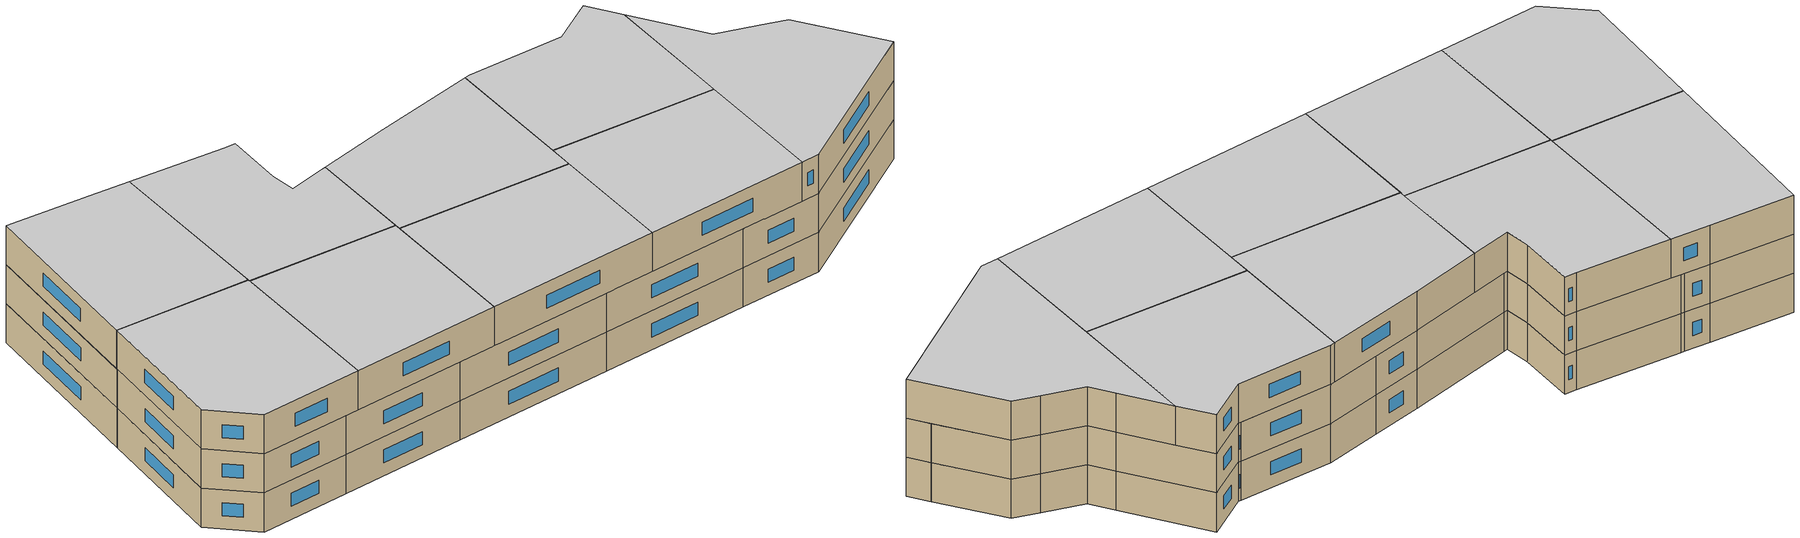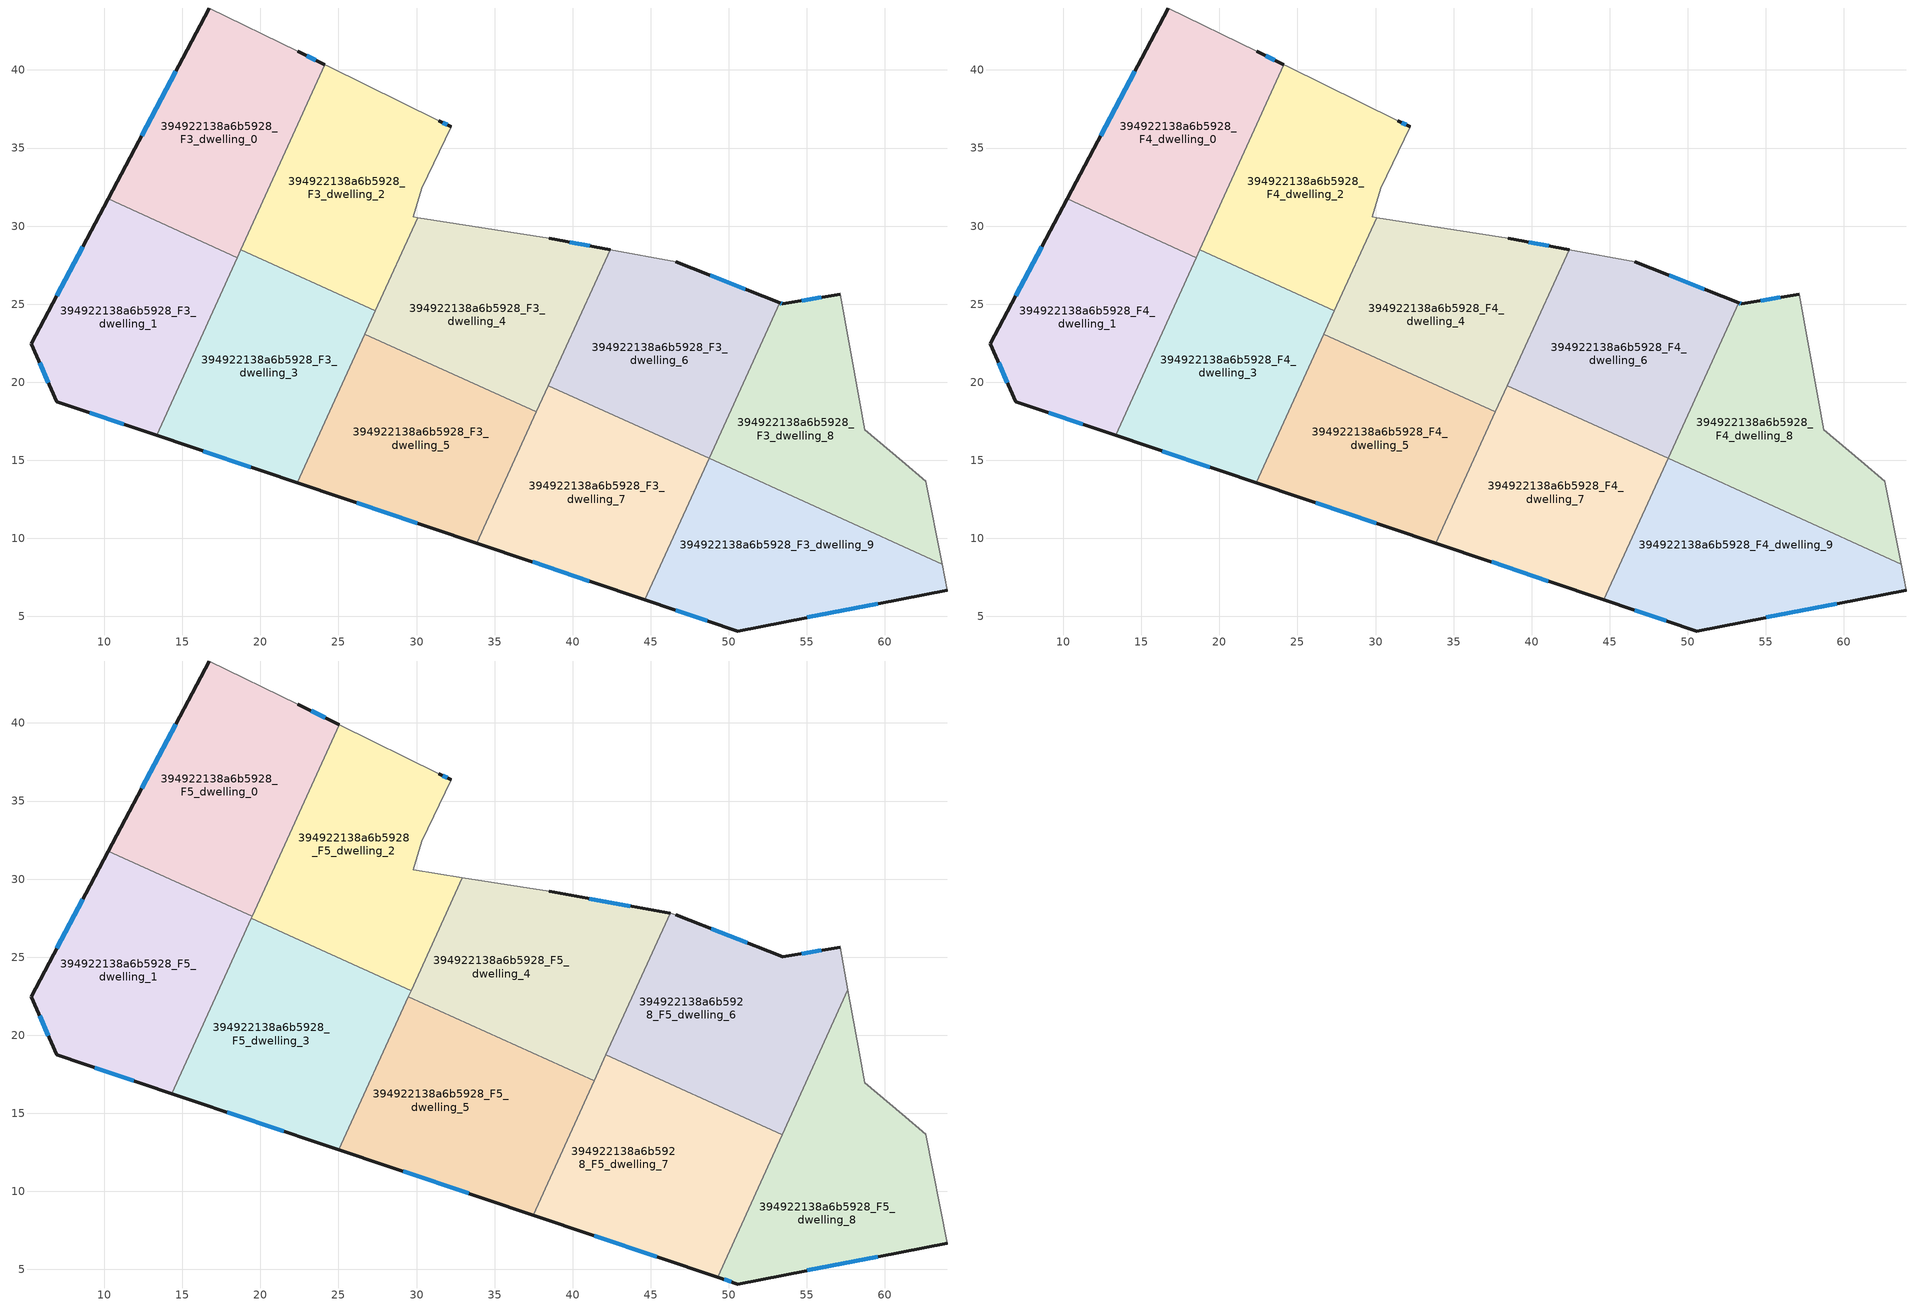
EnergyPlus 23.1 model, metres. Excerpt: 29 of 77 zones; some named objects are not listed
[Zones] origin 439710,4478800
394922138a6b5928_F3_dwelling_0
 floor to 394922138a6b5928_F2_dwelling_0 (EU_floor_Construction): 22.38,41.21 24.13,40.34 18.53,27.98 10.24,31.74 16.72,43.97 z9
 wall outside (EU_wall_Construction): 16.72,43.97 10.24,31.74 / 24.13,40.34 22.38,41.21 z9:12
 wall to 394922138a6b5928_F3_dwelling_1 (EU_wall_Construction): 10.24,31.74 18.53,27.98 z9:12
 wall adiabatic (EU_wall_Construction): 22.38,41.21 16.72,43.97 z9:12
 wall to 394922138a6b5928_F3_dwelling_2 (EU_wall_Construction): 18.75,28.48 24.13,40.34 z9:12
 wall to 394922138a6b5928_F3_dwelling_3 (EU_wall_Construction): 18.53,27.98 18.75,28.48 z9:12
 window (EU_Window_Construction): 14.57,39.92 12.39,35.8 / 23.55,40.63 22.96,40.92 z9.99:11.01
394922138a6b5928_F3_dwelling_1
 floor to 394922138a6b5928_F2_dwelling_1 (EU_floor_Construction): 18.53,27.98 13.36,16.59 6.94,18.75 5.33,22.47 10.24,31.74 z9
 wall outside (EU_wall_Construction): 10.24,31.74 5.33,22.47 6.94,18.75 13.36,16.59 z9:12
 wall to 394922138a6b5928_F3_dwelling_3 (EU_wall_Construction): 13.36,16.59 18.53,27.98 z9:12
 window (EU_Window_Construction): 5.86,21.24 6.41,19.98 / 8.61,28.67 6.96,25.54 / 9.07,18.03 11.23,17.31 z9.99:11.01
394922138a6b5928_F3_dwelling_2
 floor to 394922138a6b5928_F2_dwelling_2 (EU_floor_Construction): 31.43,36.76 32.23,36.37 30.32,32.43 29.78,30.59 30.07,30.54 27.36,24.57 18.75,28.48 24.13,40.34 24.35,40.23 z9
 wall outside (EU_wall_Construction): 32.23,36.37 31.43,36.76 z9:12
 wall adiabatic (EU_wall_Construction): 30.07,30.54 29.78,30.59 30.32,32.43 32.23,36.37 / 31.43,36.76 24.35,40.23 24.13,40.34 z9:12
 wall to 394922138a6b5928_F3_dwelling_3 (EU_wall_Construction): 18.75,28.48 27.36,24.57 z9:12
 wall to 394922138a6b5928_F3_dwelling_4 (EU_wall_Construction): 27.36,24.57 30.07,30.54 z9:12
 window (EU_Window_Construction): 31.96,36.5 31.7,36.63 z9.99:11.01
394922138a6b5928_F3_dwelling_3
 floor to 394922138a6b5928_F2_dwelling_3 (EU_floor_Construction): 27.36,24.57 22.37,13.56 13.36,16.59 18.75,28.48 z9
 wall outside (EU_wall_Construction): 13.36,16.59 22.37,13.56 z9:12
 wall to 394922138a6b5928_F3_dwelling_5 (EU_wall_Construction): 22.37,13.56 26.68,23.08 z9:12
 wall to 394922138a6b5928_F3_dwelling_4 (EU_wall_Construction): 26.68,23.08 27.36,24.57 z9:12
 window (EU_Window_Construction): 16.35,15.59 19.38,14.56 z9.99:11.01
394922138a6b5928_F3_dwelling_4
 floor to 394922138a6b5928_F2_dwelling_4 (EU_floor_Construction): 42.4,28.5 37.68,18.09 26.68,23.08 30.07,30.54 38.51,29.21 z9
 wall outside (EU_wall_Construction): 42.4,28.5 38.51,29.21 z9:12
 wall to 394922138a6b5928_F3_dwelling_5 (EU_wall_Construction): 26.68,23.08 37.68,18.09 z9:12
 wall adiabatic (EU_wall_Construction): 38.51,29.21 30.07,30.54 z9:12
 wall to 394922138a6b5928_F3_dwelling_6 (EU_wall_Construction): 38.45,19.79 42.4,28.5 z9:12
 wall to 394922138a6b5928_F3_dwelling_7 (EU_wall_Construction): 37.68,18.09 38.45,19.79 z9:12
 window (EU_Window_Construction): 41.11,28.73 39.8,28.97 z9.99:11.01
394922138a6b5928_F3_dwelling_5
 floor to 394922138a6b5928_F2_dwelling_5 (EU_floor_Construction): 37.68,18.09 33.87,9.69 22.37,13.56 26.68,23.08 z9
 wall outside (EU_wall_Construction): 22.37,13.56 33.87,9.69 z9:12
 wall to 394922138a6b5928_F3_dwelling_7 (EU_wall_Construction): 33.87,9.69 37.68,18.09 z9:12
 window (EU_Window_Construction): 26.18,12.28 30.06,10.97 z9.99:11.01
394922138a6b5928_F3_dwelling_6
 floor to 394922138a6b5928_F2_dwelling_6 (EU_floor_Construction): 53.26,25.09 48.74,15.13 38.45,19.79 42.4,28.5 46.61,27.73 z9
 wall outside (EU_wall_Construction): 53.26,25.09 46.61,27.73 z9:12
 wall to 394922138a6b5928_F3_dwelling_7 (EU_wall_Construction): 38.45,19.79 48.74,15.13 z9:12
 wall adiabatic (EU_wall_Construction): 46.61,27.73 42.4,28.5 z9:12
 wall to 394922138a6b5928_F3_dwelling_8 (EU_wall_Construction): 48.74,15.13 53.26,25.09 z9:12
 window (EU_Window_Construction): 51.05,25.97 48.82,26.86 z9.99:11.01
394922138a6b5928_F3_dwelling_7
 floor to 394922138a6b5928_F2_dwelling_7 (EU_floor_Construction): 48.74,15.13 44.63,6.07 33.87,9.69 38.45,19.79 z9
 wall outside (EU_wall_Construction): 33.87,9.69 44.63,6.07 z9:12
 wall to 394922138a6b5928_F3_dwelling_9 (EU_wall_Construction): 44.63,6.07 48.74,15.12 z9:12
 wall to 394922138a6b5928_F3_dwelling_8 (EU_wall_Construction): 48.74,15.12,12 48.74,15.12,10.5 48.74,15.13,12
 window (EU_Window_Construction): 37.44,8.49 41.07,7.27 z9.99:11.01
394922138a6b5928_F3_dwelling_8
 floor to 394922138a6b5928_F2_dwelling_8 (EU_floor_Construction): 57.13,25.65 58.36,18.9 58.7,16.96 61.12,14.95 62.62,13.66 63.66,8.35 48.74,15.12 53.26,25.09 53.44,25.01 z9
 wall outside (EU_wall_Construction): 57.13,25.65 53.44,25.01 53.26,25.09 z9:12
 wall adiabatic (EU_wall_Construction): 63.66,8.35 62.62,13.66 61.12,14.95 58.7,16.96 58.36,18.9 57.13,25.65 z9:12
 wall to 394922138a6b5928_F3_dwelling_9 (EU_wall_Construction): 48.74,15.12 63.66,8.35 z9:12
 window (EU_Window_Construction): 53.38,25.04 53.32,25.06 / 55.91,25.44 54.66,25.22 z9.99:11.01
394922138a6b5928_F3_dwelling_9
 floor to 394922138a6b5928_F2_dwelling_9 (EU_floor_Construction): 63.66,8.35 63.99,6.69 50.58,4.07 44.63,6.07 48.74,15.12 z9
 wall outside (EU_wall_Construction): 44.63,6.07 50.58,4.07 63.99,6.69 z9:12
 wall adiabatic (EU_wall_Construction): 63.99,6.69 63.66,8.35 z9:12
 window (EU_Window_Construction): 46.6,5.41 48.61,4.73 / 55.02,4.94 59.54,5.82 z9.99:11.01
394922138a6b5928_F4_dwelling_0
 floor to 394922138a6b5928_F3_dwelling_0 (EU_floor_Construction): 22.38,41.21 24.13,40.34 18.53,27.98 10.24,31.74 16.72,43.97 z12
 wall outside (EU_wall_Construction): 16.72,43.97 10.24,31.74 / 24.13,40.34 22.38,41.21 z12:15
 wall to 394922138a6b5928_F4_dwelling_1 (EU_wall_Construction): 10.24,31.74 18.53,27.98 z12:15
 wall adiabatic (EU_wall_Construction): 22.38,41.21 16.72,43.97 z12:15
 wall to 394922138a6b5928_F4_dwelling_2 (EU_wall_Construction): 18.75,28.48 24.13,40.34 z12:15
 wall to 394922138a6b5928_F4_dwelling_3 (EU_wall_Construction): 18.53,27.98 18.75,28.48 z12:15
 window (EU_Window_Construction): 14.57,39.92 12.39,35.8 / 23.55,40.63 22.96,40.92 z12.99:14.01
394922138a6b5928_F4_dwelling_1
 floor to 394922138a6b5928_F3_dwelling_1 (EU_floor_Construction): 18.53,27.98 13.36,16.59 6.94,18.75 5.33,22.47 10.24,31.74 z12
 wall outside (EU_wall_Construction): 10.24,31.74 5.33,22.47 6.94,18.75 13.36,16.59 z12:15
 wall to 394922138a6b5928_F4_dwelling_3 (EU_wall_Construction): 13.36,16.59 18.53,27.98 z12:15
 window (EU_Window_Construction): 5.86,21.24 6.41,19.98 / 8.61,28.67 6.96,25.54 / 9.07,18.03 11.23,17.31 z12.99:14.01
394922138a6b5928_F4_dwelling_2
 floor to 394922138a6b5928_F3_dwelling_2 (EU_floor_Construction): 31.43,36.76 32.23,36.37 30.32,32.43 29.78,30.59 30.07,30.54 27.36,24.57 18.75,28.48 24.13,40.34 24.35,40.23 z12
 wall outside (EU_wall_Construction): 32.23,36.37 31.43,36.76 z12:15
 wall adiabatic (EU_wall_Construction): 30.07,30.54 29.78,30.59 30.32,32.43 32.23,36.37 / 31.43,36.76 24.35,40.23 24.13,40.34 z12:15
 wall to 394922138a6b5928_F4_dwelling_3 (EU_wall_Construction): 18.75,28.48 27.36,24.57 z12:15
 wall to 394922138a6b5928_F4_dwelling_4 (EU_wall_Construction): 27.36,24.57 30.07,30.54 z12:15
 window (EU_Window_Construction): 31.96,36.5 31.7,36.63 z12.99:14.01
394922138a6b5928_F4_dwelling_3
 floor to 394922138a6b5928_F3_dwelling_3 (EU_floor_Construction): 27.36,24.57 22.37,13.56 13.36,16.59 18.75,28.48 z12
 wall outside (EU_wall_Construction): 13.36,16.59 22.37,13.56 z12:15
 wall to 394922138a6b5928_F4_dwelling_5 (EU_wall_Construction): 22.37,13.56 26.68,23.08 z12:15
 wall to 394922138a6b5928_F4_dwelling_4 (EU_wall_Construction): 26.68,23.08 27.36,24.57 z12:15
 window (EU_Window_Construction): 16.35,15.59 19.38,14.56 z12.99:14.01
 ceiling adiabatic (EU_roof_Construction): 22.37,13.56 27.1,24.01 19.42,27.49 14.33,16.26 z15
394922138a6b5928_F4_dwelling_4
 floor to 394922138a6b5928_F3_dwelling_4 (EU_floor_Construction): 42.4,28.5 37.68,18.09 26.68,23.08 30.07,30.54 38.51,29.21 z12
 wall outside (EU_wall_Construction): 42.4,28.5 38.51,29.21 z12:15
 wall to 394922138a6b5928_F4_dwelling_5 (EU_wall_Construction): 26.68,23.08 37.68,18.09 z12:15
 wall adiabatic (EU_wall_Construction): 38.51,29.21 30.07,30.54 z12:15
 wall to 394922138a6b5928_F4_dwelling_6 (EU_wall_Construction): 38.45,19.79 42.4,28.5 z12:15
 wall to 394922138a6b5928_F4_dwelling_7 (EU_wall_Construction): 37.68,18.09 38.45,19.79 z12:15
 window (EU_Window_Construction): 41.11,28.73 39.8,28.97 z12.99:14.01
394922138a6b5928_F4_dwelling_5
 floor to 394922138a6b5928_F3_dwelling_5 (EU_floor_Construction): 37.68,18.09 33.87,9.69 22.37,13.56 26.68,23.08 z12
 wall outside (EU_wall_Construction): 22.37,13.56 33.87,9.69 z12:15
 wall to 394922138a6b5928_F4_dwelling_7 (EU_wall_Construction): 33.87,9.69 37.68,18.09 z12:15
 window (EU_Window_Construction): 26.18,12.28 30.06,10.97 z12.99:14.01
394922138a6b5928_F4_dwelling_6
 floor to 394922138a6b5928_F3_dwelling_6 (EU_floor_Construction): 53.26,25.09 48.74,15.13 38.45,19.79 42.4,28.5 46.61,27.73 z12
 wall outside (EU_wall_Construction): 53.26,25.09 46.61,27.73 z12:15
 wall to 394922138a6b5928_F4_dwelling_7 (EU_wall_Construction): 38.45,19.79 48.74,15.13 z12:15
 wall adiabatic (EU_wall_Construction): 46.61,27.73 42.4,28.5 z12:15
 wall to 394922138a6b5928_F4_dwelling_8 (EU_wall_Construction): 48.74,15.13 53.26,25.09 z12:15
 window (EU_Window_Construction): 51.05,25.97 48.82,26.86 z12.99:14.01
 ceiling adiabatic (EU_roof_Construction): 41.9,18.23 46.24,27.8 42.4,28.5 38.45,19.79 z15; 48.74,15.13 48.97,15.65 42.13,18.75 41.9,18.23 z15
394922138a6b5928_F4_dwelling_7
 floor to 394922138a6b5928_F3_dwelling_7 (EU_floor_Construction): 48.74,15.13 44.63,6.07 33.87,9.69 38.45,19.79 z12
 wall outside (EU_wall_Construction): 33.87,9.69 44.63,6.07 z12:15
 wall to 394922138a6b5928_F4_dwelling_9 (EU_wall_Construction): 44.63,6.07 48.74,15.12 z12:15
 wall to 394922138a6b5928_F4_dwelling_8 (EU_wall_Construction): 48.74,15.12,15 48.74,15.12,13.5 48.74,15.13,15
 window (EU_Window_Construction): 37.44,8.49 41.07,7.27 z12.99:14.01
394922138a6b5928_F4_dwelling_8
 floor to 394922138a6b5928_F3_dwelling_8 (EU_floor_Construction): 57.13,25.65 58.36,18.9 58.7,16.96 61.12,14.95 62.62,13.66 63.66,8.35 48.74,15.12 53.26,25.09 53.44,25.01 z12
 wall outside (EU_wall_Construction): 57.13,25.65 53.44,25.01 53.26,25.09 z12:15
 wall adiabatic (EU_wall_Construction): 63.66,8.35 62.62,13.66 61.12,14.95 58.7,16.96 58.36,18.9 57.13,25.65 z12:15
 wall to 394922138a6b5928_F4_dwelling_9 (EU_wall_Construction): 48.74,15.12 63.66,8.35 z12:15
 window (EU_Window_Construction): 53.38,25.04 53.32,25.06 / 55.91,25.44 54.66,25.22 z12.99:14.01
394922138a6b5928_F4_dwelling_9
 floor to 394922138a6b5928_F3_dwelling_9 (EU_floor_Construction): 63.66,8.35 63.99,6.69 50.58,4.07 44.63,6.07 48.74,15.12 z12
 wall outside (EU_wall_Construction): 44.63,6.07 50.58,4.07 63.99,6.69 z12:15
 wall adiabatic (EU_wall_Construction): 63.99,6.69 63.66,8.35 z12:15
 window (EU_Window_Construction): 46.6,5.41 48.61,4.73 / 55.02,4.94 59.54,5.82 z12.99:14.01
394922138a6b5928_F5_dwelling_0
 floor to 394922138a6b5928_F4_dwelling_0 (EU_floor_Construction): 22.38,41.21 24.13,40.34 18.55,28.04 10.27,31.79 16.72,43.97 z15
 floor to 394922138a6b5928_F4_dwelling_2 (EU_floor_Construction): 24.79,40.02 25.04,39.89 19.68,28.06 18.75,28.48 24.13,40.34 24.35,40.23 z15
 floor to 394922138a6b5928_F4_dwelling_3 (EU_floor_Construction): 19.68,28.06 19.48,27.62 18.55,28.04 18.75,28.48 z15
 wall outside (EU_wall_Construction): 16.72,43.97 10.27,31.79 / 25.04,39.89 22.38,41.21 z15:18
 wall to 394922138a6b5928_F5_dwelling_1 (EU_wall_Construction): 10.27,31.79 19.48,27.62 z15:18
 wall adiabatic (EU_wall_Construction): 22.38,41.21 16.72,43.97 z15:18
 wall to 394922138a6b5928_F5_dwelling_2 (EU_wall_Construction): 19.48,27.62 25.04,39.89 z15:18
 window (EU_Window_Construction): 14.58,39.93 12.4,35.83 / 24.16,40.33 23.26,40.77 z15.99:17.01
 ceiling to 394922138a6b5928_F6_dwelling_0 (EU_floor_Construction): 19.48,27.62 25.04,39.89 22.38,41.21 16.72,43.97 10.27,31.79 z18
394922138a6b5928_F5_dwelling_1
 floor to 394922138a6b5928_F4_dwelling_1 (EU_floor_Construction): 18.53,27.98 13.36,16.59 6.94,18.75 5.33,22.47 10.24,31.74 z15
 floor to 394922138a6b5928_F4_dwelling_0 (EU_floor_Construction): 18.55,28.04 18.53,27.98 10.24,31.74 10.27,31.79 z15
 floor to 394922138a6b5928_F4_dwelling_3 (EU_floor_Construction): 19.48,27.62 19.42,27.49 14.33,16.26 13.36,16.59 18.55,28.04 z15
 wall outside (EU_wall_Construction): 10.27,31.79 5.33,22.47 6.94,18.75 14.33,16.26 z15:18
 wall to 394922138a6b5928_F5_dwelling_3 (EU_wall_Construction): 14.33,16.26 19.42,27.49 z15:18
 wall to 394922138a6b5928_F5_dwelling_2 (EU_wall_Construction): 19.42,27.49 19.48,27.62 z15:18
 window (EU_Window_Construction): 5.86,21.24 6.41,19.98 / 8.63,28.7 6.96,25.56 / 9.39,17.93 11.88,17.09 z15.99:17.01
 ceiling to 394922138a6b5928_F6_dwelling_1 (EU_floor_Construction): 14.33,16.26 19.48,27.62 10.27,31.79 5.33,22.47 6.94,18.75 z18
394922138a6b5928_F5_dwelling_2
 floor to 394922138a6b5928_F4_dwelling_2 (EU_floor_Construction): 31.43,36.76 32.23,36.37 30.32,32.43 29.78,30.59 30.07,30.54 27.36,24.57 19.68,28.06 25.04,39.89 z15
 floor to 394922138a6b5928_F4_dwelling_4 (EU_floor_Construction): 32.93,30.09 29.65,22.85 27.1,24.01 30.07,30.54 z15
 floor to 394922138a6b5928_F4_dwelling_3 (EU_floor_Construction): 27.36,24.57 27.1,24.01 19.42,27.49 19.68,28.06 z15
 wall outside (EU_wall_Construction): 32.23,36.37 31.43,36.76 z15:18
 wall adiabatic (EU_wall_Construction): 32.93,30.09 29.78,30.59 30.32,32.43 32.23,36.37 / 31.43,36.76 25.04,39.89 z15:18
 wall to 394922138a6b5928_F5_dwelling_3 (EU_wall_Construction): 19.42,27.49 29.65,22.85 z15:18
 wall to 394922138a6b5928_F5_dwelling_4 (EU_wall_Construction): 29.65,22.85 32.93,30.09 z15:18
 window (EU_Window_Construction): 31.96,36.5 31.7,36.63 z15.99:17.01
 ceiling to 394922138a6b5928_F6_dwelling_2 (EU_floor_Construction): 29.65,22.85 32.93,30.09 29.78,30.59 30.32,32.43 32.23,36.37 31.43,36.76 25.04,39.89 19.42,27.49 z18
394922138a6b5928_F5_dwelling_3
 floor to 394922138a6b5928_F4_dwelling_5 (EU_floor_Construction): 29.23,21.93 25.03,12.66 22.37,13.56 26.68,23.08 z15
 floor to 394922138a6b5928_F4_dwelling_4 (EU_floor_Construction): 29.65,22.85 29.23,21.93 26.68,23.08 27.1,24.01 z15
 floor adiabatic (EU_floor_Construction): 27.1,24.01 22.37,13.56 25.03,12.66 14.33,16.26 19.42,27.49 z15
 wall outside (EU_wall_Construction): 14.33,16.26 25.03,12.66 z15:18
 wall to 394922138a6b5928_F5_dwelling_5 (EU_wall_Construction): 25.03,12.66 29.48,22.47 z15:18
 wall to 394922138a6b5928_F5_dwelling_4 (EU_wall_Construction): 29.48,22.47 29.65,22.85 z15:18
 window (EU_Window_Construction): 17.88,15.07 21.48,13.86 z15.99:17.01
 ceiling to 394922138a6b5928_F6_dwelling_3 (EU_floor_Construction): 25.03,12.66 29.65,22.85 19.42,27.49 14.33,16.26 z18
394922138a6b5928_F5_dwelling_4
 floor to 394922138a6b5928_F4_dwelling_4 (EU_floor_Construction): 42.4,28.5 37.93,18.64 29.48,22.47 32.93,30.09 38.51,29.21 z15
 floor to 394922138a6b5928_F4_dwelling_7 (EU_floor_Construction): 41.9,18.23 41.37,17.08 37.93,18.64 38.45,19.79 z15
 floor adiabatic (EU_floor_Construction): 46.24,27.8 41.38,17.08 41.9,18.23 38.45,19.79 37.93,18.64 42.4,28.5 38.51,29.21 z15
 wall outside (EU_wall_Construction): 46.24,27.8 38.51,29.21 z15:18
 wall to 394922138a6b5928_F5_dwelling_5 (EU_wall_Construction): 29.48,22.47 41.38,17.08 z15:18
 wall adiabatic (EU_wall_Construction): 38.51,29.21 32.93,30.09 z15:18
 wall to 394922138a6b5928_F5_dwelling_6 (EU_wall_Construction): 42.13,18.75 46.24,27.8 z15:18
 wall to 394922138a6b5928_F5_dwelling_7 (EU_wall_Construction): 41.38,17.08 42.13,18.75 z15:18
 window (EU_Window_Construction): 43.68,28.27 41.07,28.74 z15.99:17.01
 ceiling to 394922138a6b5928_F6_dwelling_4 (EU_floor_Construction): 41.38,17.08 46.24,27.8 38.51,29.21 32.93,30.09 29.48,22.47 z18
394922138a6b5928_F5_dwelling_5
 floor to 394922138a6b5928_F4_dwelling_5 (EU_floor_Construction): 37.68,18.09 33.87,9.69 25.03,12.66 29.23,21.93 z15
 floor to 394922138a6b5928_F4_dwelling_7 (EU_floor_Construction): 41.37,17.08 37.47,8.48 33.87,9.69 37.93,18.64 z15
 floor to 394922138a6b5928_F4_dwelling_4 (EU_floor_Construction): 37.93,18.64 37.68,18.1 29.23,21.93 29.48,22.47 z15
 wall outside (EU_wall_Construction): 25.03,12.66 37.47,8.48 z15:18
 wall to 394922138a6b5928_F5_dwelling_7 (EU_wall_Construction): 37.47,8.48 41.38,17.08 z15:18
 window (EU_Window_Construction): 29.16,11.28 33.35,9.86 z15.99:17.01
 ceiling to 394922138a6b5928_F6_dwelling_5 (EU_floor_Construction): 37.47,8.48 41.38,17.08 29.48,22.47 25.03,12.66 z18
394922138a6b5928_F5_dwelling_6
 floor to 394922138a6b5928_F4_dwelling_6 (EU_floor_Construction): 53.26,25.09 48.97,15.65 42.13,18.75 46.24,27.8 46.61,27.73 z15
 floor to 394922138a6b5928_F4_dwelling_8 (EU_floor_Construction): 57.13,25.65 57.63,22.91 53.42,13.63 48.97,15.65 53.26,25.09 53.44,25.01 z15
 wall outside (EU_wall_Construction): 57.13,25.65 53.44,25.01 46.61,27.73 z15:18
 wall adiabatic (EU_wall_Construction): 57.63,22.91 57.13,25.65 / 46.61,27.73 46.24,27.8 z15:18
 wall to 394922138a6b5928_F5_dwelling_7 (EU_wall_Construction): 42.13,18.75 53.42,13.63 z15:18
 wall to 394922138a6b5928_F5_dwelling_8 (EU_wall_Construction): 53.42,13.63 57.63,22.91 z15:18
 window (EU_Window_Construction): 51.18,25.92 48.88,26.83 / 55.91,25.44 54.66,25.22 z15.99:17.01
 ceiling to 394922138a6b5928_F6_dwelling_6 (EU_floor_Construction): 53.42,13.63 57.63,22.91 57.13,25.65 53.44,25.01 46.61,27.73 46.24,27.8 42.13,18.75 z18
394922138a6b5928_F5_dwelling_7
 floor to 394922138a6b5928_F4_dwelling_7 (EU_floor_Construction): 48.74,15.13 44.63,6.07 37.47,8.48 41.9,18.23 z15
 floor to 394922138a6b5928_F4_dwelling_9 (EU_floor_Construction): 53.19,13.1 49.29,4.5 44.63,6.07 48.74,15.12 z15
 floor to 394922138a6b5928_F4_dwelling_8 (EU_floor_Construction): 53.42,13.63 53.19,13.1 48.74,15.12 48.97,15.65 z15
 floor adiabatic (EU_floor_Construction): 53.42,13.63 48.97,15.65 48.74,15.12 41.9,18.23 37.47,8.48 42.13,18.75 z15
 wall outside (EU_wall_Construction): 37.47,8.48 49.29,4.5 z15:18
 wall to 394922138a6b5928_F5_dwelling_8 (EU_wall_Construction): 49.29,4.5 53.42,13.63 z15:18
 window (EU_Window_Construction): 41.39,7.16 45.37,5.82 z15.99:17.01
 ceiling to 394922138a6b5928_F6_dwelling_7 (EU_floor_Construction): 49.29,4.5 53.42,13.63 42.13,18.75 37.47,8.48 z18
394922138a6b5928_F5_dwelling_8
 floor to 394922138a6b5928_F4_dwelling_8 (EU_floor_Construction): 57.63,22.91 58.36,18.9 58.7,16.96 61.12,14.95 62.62,13.66 63.66,8.35 53.19,13.1 z15
 floor to 394922138a6b5928_F4_dwelling_9 (EU_floor_Construction): 63.66,8.35 63.99,6.69 50.58,4.07 49.29,4.5 53.19,13.1 z15
 wall outside (EU_wall_Construction): 49.29,4.5 50.58,4.07 63.99,6.69 z15:18
 wall adiabatic (EU_wall_Construction): 63.99,6.69 62.62,13.66 61.12,14.95 58.7,16.96 58.36,18.9 57.63,22.91 z15:18
 window (EU_Window_Construction): 55.02,4.94 59.54,5.82 / 49.71,4.36 50.15,4.21 z15.99:17.01
 ceiling to 394922138a6b5928_F6_dwelling_8 (EU_floor_Construction): 63.99,6.69 62.62,13.66 61.12,14.95 58.7,16.96 58.36,18.9 57.63,22.91 49.29,4.5 50.58,4.07 z18
[Building]
EU S2 Campaign: North Axis=0; Terrain=City; Solar Distribution=FullExterior
[Site:Location]
Madrid: Latitude=40.5; Longitude=-3.5; Time Zone=1; Elevation=609
[SizingPeriod:WeatherFileDays]
AnnualSizingPeriod: Begin Month=1; Begin Day of Month=1; End Month=12; End Day of Month=31; Day of Week for Start Day=Monday; Use Weather File Daylight Saving Period=No; Use Weather File Rain and Snow Indicators=No
[MATERIAL]
EU_InternalMass_Material: Roughness=MediumRough; Thickness=0.1; Conductivity=1; Density=1800; Specific Heat=900; Thermal Absorptance=0.9; Solar Absorptance=0.7; Visible Absorptance=0.7
[MATERIAL:NOMASS] Roughness=MediumRough; Thermal Absorptance=0.9; Solar Absorptance=0.7; Visible Absorptance=0.7
Name | Thermal Resistance
EU_wall_NoMass | 0.609216
EU_roof_NoMass | 0.513268
EU_floor_NoMass | 0.568163
[WINDOWMATERIAL:SIMPLEGLAZINGSYSTEM]
EU_Window_SimpleGlazing: UFactor=5.50606; Solar Heat Gain Coefficient=0.85; Visible Transmittance=0.85
[CONSTRUCTION]
EU_wall_Construction: EU_wall_NoMass
EU_roof_Construction: EU_roof_NoMass
EU_floor_Construction: EU_floor_NoMass
EU_InternalMass_Construction: EU_InternalMass_Material
EU_Window_Construction: EU_Window_SimpleGlazing
[ZONE] Type=1; Multiplier=1; Ceiling Height=autocalculate; Floor Area=autocalculate; Part of Total Floor Area=Yes
Name | Volume
394922138a6b5928_F3_dwelling_0; 394922138a6b5928_F4_dwelling_0 | 356.509
394922138a6b5928_F5_dwelling_0 | 396.08
394922138a6b5928_F3_dwelling_1; 394922138a6b5928_F4_dwelling_1 | 356.458
394922138a6b5928_F5_dwelling_1 | 396.123
394922138a6b5928_F3_dwelling_2; 394922138a6b5928_F4_dwelling_2 | 356.492
394922138a6b5928_F5_dwelling_2 | 396.095
394922138a6b5928_F3_dwelling_3; 394922138a6b5928_F4_dwelling_3 | 356.491
394922138a6b5928_F5_dwelling_3; 394922138a6b5928_F5_dwelling_7 | 396.105
394922138a6b5928_F3_dwelling_4; 394922138a6b5928_F4_dwelling_4 | 356.486
394922138a6b5928_F5_dwelling_4 | 396.048
394922138a6b5928_F3_dwelling_5; 394922138a6b5928_F4_dwelling_5 | 356.467
394922138a6b5928_F5_dwelling_5 | 396.092
394922138a6b5928_F3_dwelling_6; 394922138a6b5928_F4_dwelling_6 | 356.495
394922138a6b5928_F5_dwelling_6 | 396.131
394922138a6b5928_F3_dwelling_7; 394922138a6b5928_F4_dwelling_7 | 356.487
394922138a6b5928_F3_dwelling_8; 394922138a6b5928_F4_dwelling_8 | 356.501
394922138a6b5928_F5_dwelling_8 | 396.082
394922138a6b5928_F3_dwelling_9; 394922138a6b5928_F4_dwelling_9 | 356.481
[INTERNALMASS] Construction=EU_InternalMass_Construction
Name | Zone or ZoneList | Surface Area
394922138a6b5928_F3_dwelling_0_EU_InternalMass | 394922138a6b5928_F3_dwelling_0 | 118.836
394922138a6b5928_F3_dwelling_1_EU_InternalMass | 394922138a6b5928_F3_dwelling_1 | 118.82
394922138a6b5928_F3_dwelling_2_EU_InternalMass | 394922138a6b5928_F3_dwelling_2 | 118.83
394922138a6b5928_F3_dwelling_3_EU_InternalMass | 394922138a6b5928_F3_dwelling_3 | 118.83
394922138a6b5928_F3_dwelling_4_EU_InternalMass | 394922138a6b5928_F3_dwelling_4 | 118.83
394922138a6b5928_F3_dwelling_5_EU_InternalMass | 394922138a6b5928_F3_dwelling_5 | 118.822
394922138a6b5928_F3_dwelling_6_EU_InternalMass | 394922138a6b5928_F3_dwelling_6 | 118.831
394922138a6b5928_F3_dwelling_7_EU_InternalMass | 394922138a6b5928_F3_dwelling_7 | 118.826
394922138a6b5928_F3_dwelling_8_EU_InternalMass | 394922138a6b5928_F3_dwelling_8 | 118.833
394922138a6b5928_F3_dwelling_9_EU_InternalMass | 394922138a6b5928_F3_dwelling_9 | 118.826
394922138a6b5928_F4_dwelling_0_EU_InternalMass | 394922138a6b5928_F4_dwelling_0 | 118.836
394922138a6b5928_F4_dwelling_1_EU_InternalMass | 394922138a6b5928_F4_dwelling_1 | 118.82
394922138a6b5928_F4_dwelling_2_EU_InternalMass | 394922138a6b5928_F4_dwelling_2 | 118.83
394922138a6b5928_F4_dwelling_3_EU_InternalMass | 394922138a6b5928_F4_dwelling_3 | 118.83
394922138a6b5928_F4_dwelling_4_EU_InternalMass | 394922138a6b5928_F4_dwelling_4 | 118.83
394922138a6b5928_F4_dwelling_5_EU_InternalMass | 394922138a6b5928_F4_dwelling_5 | 118.822
394922138a6b5928_F4_dwelling_6_EU_InternalMass | 394922138a6b5928_F4_dwelling_6 | 118.831
394922138a6b5928_F4_dwelling_7_EU_InternalMass | 394922138a6b5928_F4_dwelling_7 | 118.826
394922138a6b5928_F4_dwelling_8_EU_InternalMass | 394922138a6b5928_F4_dwelling_8 | 118.833
394922138a6b5928_F4_dwelling_9_EU_InternalMass | 394922138a6b5928_F4_dwelling_9 | 118.826
394922138a6b5928_F5_dwelling_0_EU_InternalMass | 394922138a6b5928_F5_dwelling_0 | 132.026
394922138a6b5928_F5_dwelling_1_EU_InternalMass | 394922138a6b5928_F5_dwelling_1 | 132.04
394922138a6b5928_F5_dwelling_2_EU_InternalMass | 394922138a6b5928_F5_dwelling_2 | 132.031
394922138a6b5928_F5_dwelling_3_EU_InternalMass | 394922138a6b5928_F5_dwelling_3 | 132.037
394922138a6b5928_F5_dwelling_4_EU_InternalMass | 394922138a6b5928_F5_dwelling_4 | 132.016
394922138a6b5928_F5_dwelling_5_EU_InternalMass | 394922138a6b5928_F5_dwelling_5 | 132.033
394922138a6b5928_F5_dwelling_6_EU_InternalMass | 394922138a6b5928_F5_dwelling_6 | 132.044
394922138a6b5928_F5_dwelling_7_EU_InternalMass | 394922138a6b5928_F5_dwelling_7 | 132.033
394922138a6b5928_F5_dwelling_8_EU_InternalMass | 394922138a6b5928_F5_dwelling_8 | 132.027
[OTHEREQUIPMENT] Fuel Type=Electricity; Design Level Calculation Method=Watts/Area; Power per Zone Floor Area=1; Fraction Latent=0; Fraction Radiant=0; Fraction Lost=0; Carbon Dioxide Generation Rate=0; EndUse Subcategory=EU_Step8_InternalGains
Name | Zone or ZoneList or Space or SpaceList | Schedule
EU_Step8_InternalGain_394922138a6b5928_F3_dwelling_0_f000 | 394922138a6b5928_F3_dwelling_0 | EU_Step8_GainSchedule_394922138a6b5928_F3_dwelling_0_f000
EU_Step8_InternalGain_394922138a6b5928_F3_dwelling_1_f000 | 394922138a6b5928_F3_dwelling_1 | EU_Step8_GainSchedule_394922138a6b5928_F3_dwelling_1_f000
EU_Step8_InternalGain_394922138a6b5928_F3_dwelling_2_f000 | 394922138a6b5928_F3_dwelling_2 | EU_Step8_GainSchedule_394922138a6b5928_F3_dwelling_2_f000
EU_Step8_InternalGain_394922138a6b5928_F3_dwelling_3_f000 | 394922138a6b5928_F3_dwelling_3 | EU_Step8_GainSchedule_394922138a6b5928_F3_dwelling_3_f000
EU_Step8_InternalGain_394922138a6b5928_F3_dwelling_4_f000 | 394922138a6b5928_F3_dwelling_4 | EU_Step8_GainSchedule_394922138a6b5928_F3_dwelling_4_f000
EU_Step8_InternalGain_394922138a6b5928_F3_dwelling_5_f000 | 394922138a6b5928_F3_dwelling_5 | EU_Step8_GainSchedule_394922138a6b5928_F3_dwelling_5_f000
EU_Step8_InternalGain_394922138a6b5928_F3_dwelling_6_f000 | 394922138a6b5928_F3_dwelling_6 | EU_Step8_GainSchedule_394922138a6b5928_F3_dwelling_6_f000
EU_Step8_InternalGain_394922138a6b5928_F3_dwelling_7_f000 | 394922138a6b5928_F3_dwelling_7 | EU_Step8_GainSchedule_394922138a6b5928_F3_dwelling_7_f000
EU_Step8_InternalGain_394922138a6b5928_F3_dwelling_8_f000 | 394922138a6b5928_F3_dwelling_8 | EU_Step8_GainSchedule_394922138a6b5928_F3_dwelling_8_f000
EU_Step8_InternalGain_394922138a6b5928_F3_dwelling_9_f000 | 394922138a6b5928_F3_dwelling_9 | EU_Step8_GainSchedule_394922138a6b5928_F3_dwelling_9_f000
EU_Step8_InternalGain_394922138a6b5928_F4_dwelling_0_f000 | 394922138a6b5928_F4_dwelling_0 | EU_Step8_GainSchedule_394922138a6b5928_F4_dwelling_0_f000
EU_Step8_InternalGain_394922138a6b5928_F4_dwelling_1_f000 | 394922138a6b5928_F4_dwelling_1 | EU_Step8_GainSchedule_394922138a6b5928_F4_dwelling_1_f000
EU_Step8_InternalGain_394922138a6b5928_F4_dwelling_2_f000 | 394922138a6b5928_F4_dwelling_2 | EU_Step8_GainSchedule_394922138a6b5928_F4_dwelling_2_f000
EU_Step8_InternalGain_394922138a6b5928_F4_dwelling_3_f000 | 394922138a6b5928_F4_dwelling_3 | EU_Step8_GainSchedule_394922138a6b5928_F4_dwelling_3_f000
EU_Step8_InternalGain_394922138a6b5928_F4_dwelling_4_f000 | 394922138a6b5928_F4_dwelling_4 | EU_Step8_GainSchedule_394922138a6b5928_F4_dwelling_4_f000
EU_Step8_InternalGain_394922138a6b5928_F4_dwelling_5_f000 | 394922138a6b5928_F4_dwelling_5 | EU_Step8_GainSchedule_394922138a6b5928_F4_dwelling_5_f000
EU_Step8_InternalGain_394922138a6b5928_F4_dwelling_6_f000 | 394922138a6b5928_F4_dwelling_6 | EU_Step8_GainSchedule_394922138a6b5928_F4_dwelling_6_f000
EU_Step8_InternalGain_394922138a6b5928_F4_dwelling_7_f000 | 394922138a6b5928_F4_dwelling_7 | EU_Step8_GainSchedule_394922138a6b5928_F4_dwelling_7_f000
EU_Step8_InternalGain_394922138a6b5928_F4_dwelling_8_f000 | 394922138a6b5928_F4_dwelling_8 | EU_Step8_GainSchedule_394922138a6b5928_F4_dwelling_8_f000
EU_Step8_InternalGain_394922138a6b5928_F4_dwelling_9_f000 | 394922138a6b5928_F4_dwelling_9 | EU_Step8_GainSchedule_394922138a6b5928_F4_dwelling_9_f000
EU_Step8_InternalGain_394922138a6b5928_F5_dwelling_0_f000 | 394922138a6b5928_F5_dwelling_0 | EU_Step8_GainSchedule_394922138a6b5928_F5_dwelling_0_f000
EU_Step8_InternalGain_394922138a6b5928_F5_dwelling_1_f000 | 394922138a6b5928_F5_dwelling_1 | EU_Step8_GainSchedule_394922138a6b5928_F5_dwelling_1_f000
EU_Step8_InternalGain_394922138a6b5928_F5_dwelling_2_f000 | 394922138a6b5928_F5_dwelling_2 | EU_Step8_GainSchedule_394922138a6b5928_F5_dwelling_2_f000
EU_Step8_InternalGain_394922138a6b5928_F5_dwelling_3_f000 | 394922138a6b5928_F5_dwelling_3 | EU_Step8_GainSchedule_394922138a6b5928_F5_dwelling_3_f000
EU_Step8_InternalGain_394922138a6b5928_F5_dwelling_4_f000 | 394922138a6b5928_F5_dwelling_4 | EU_Step8_GainSchedule_394922138a6b5928_F5_dwelling_4_f000
EU_Step8_InternalGain_394922138a6b5928_F5_dwelling_5_f000 | 394922138a6b5928_F5_dwelling_5 | EU_Step8_GainSchedule_394922138a6b5928_F5_dwelling_5_f000
EU_Step8_InternalGain_394922138a6b5928_F5_dwelling_6_f000 | 394922138a6b5928_F5_dwelling_6 | EU_Step8_GainSchedule_394922138a6b5928_F5_dwelling_6_f000
EU_Step8_InternalGain_394922138a6b5928_F5_dwelling_7_f000 | 394922138a6b5928_F5_dwelling_7 | EU_Step8_GainSchedule_394922138a6b5928_F5_dwelling_7_f000
EU_Step8_InternalGain_394922138a6b5928_F5_dwelling_8_f000 | 394922138a6b5928_F5_dwelling_8 | EU_Step8_GainSchedule_394922138a6b5928_F5_dwelling_8_f000
[ZONEVENTILATION:DESIGNFLOWRATE] Schedule=EU_AlwaysOn; Design Flow Rate Calculation Method=AirChanges/Hour; Air Changes per Hour=0.752966; Ventilation Type=Natural; Fan Pressure Rise=0; Fan Total Efficiency=1; Constant Term Coefficient=1; Temperature Term Coefficient=0; Velocity Term Coefficient=0; Velocity Squared Term Coefficient=0; Minimum Indoor Temperature=-100; Maximum Indoor Temperature=100; Delta Temperature=-100; Minimum Outdoor Temperature=-100; Maximum Outdoor Temperature=100; Maximum Wind Speed=40
Name | Zone or ZoneList or Space or SpaceList
EU_ConstantAir_394922138a6b5928_F3_dwelling_0 | 394922138a6b5928_F3_dwelling_0
EU_ConstantAir_394922138a6b5928_F3_dwelling_1 | 394922138a6b5928_F3_dwelling_1
EU_ConstantAir_394922138a6b5928_F3_dwelling_2 | 394922138a6b5928_F3_dwelling_2
EU_ConstantAir_394922138a6b5928_F3_dwelling_3 | 394922138a6b5928_F3_dwelling_3
EU_ConstantAir_394922138a6b5928_F3_dwelling_4 | 394922138a6b5928_F3_dwelling_4
EU_ConstantAir_394922138a6b5928_F3_dwelling_5 | 394922138a6b5928_F3_dwelling_5
EU_ConstantAir_394922138a6b5928_F3_dwelling_6 | 394922138a6b5928_F3_dwelling_6
EU_ConstantAir_394922138a6b5928_F3_dwelling_7 | 394922138a6b5928_F3_dwelling_7
EU_ConstantAir_394922138a6b5928_F3_dwelling_8 | 394922138a6b5928_F3_dwelling_8
EU_ConstantAir_394922138a6b5928_F3_dwelling_9 | 394922138a6b5928_F3_dwelling_9
EU_ConstantAir_394922138a6b5928_F4_dwelling_0 | 394922138a6b5928_F4_dwelling_0
EU_ConstantAir_394922138a6b5928_F4_dwelling_1 | 394922138a6b5928_F4_dwelling_1
EU_ConstantAir_394922138a6b5928_F4_dwelling_2 | 394922138a6b5928_F4_dwelling_2
EU_ConstantAir_394922138a6b5928_F4_dwelling_3 | 394922138a6b5928_F4_dwelling_3
EU_ConstantAir_394922138a6b5928_F4_dwelling_4 | 394922138a6b5928_F4_dwelling_4
EU_ConstantAir_394922138a6b5928_F4_dwelling_5 | 394922138a6b5928_F4_dwelling_5
EU_ConstantAir_394922138a6b5928_F4_dwelling_6 | 394922138a6b5928_F4_dwelling_6
EU_ConstantAir_394922138a6b5928_F4_dwelling_7 | 394922138a6b5928_F4_dwelling_7
EU_ConstantAir_394922138a6b5928_F4_dwelling_8 | 394922138a6b5928_F4_dwelling_8
EU_ConstantAir_394922138a6b5928_F4_dwelling_9 | 394922138a6b5928_F4_dwelling_9
EU_ConstantAir_394922138a6b5928_F5_dwelling_0 | 394922138a6b5928_F5_dwelling_0
EU_ConstantAir_394922138a6b5928_F5_dwelling_1 | 394922138a6b5928_F5_dwelling_1
EU_ConstantAir_394922138a6b5928_F5_dwelling_2 | 394922138a6b5928_F5_dwelling_2
EU_ConstantAir_394922138a6b5928_F5_dwelling_3 | 394922138a6b5928_F5_dwelling_3
EU_ConstantAir_394922138a6b5928_F5_dwelling_4 | 394922138a6b5928_F5_dwelling_4
EU_ConstantAir_394922138a6b5928_F5_dwelling_5 | 394922138a6b5928_F5_dwelling_5
EU_ConstantAir_394922138a6b5928_F5_dwelling_6 | 394922138a6b5928_F5_dwelling_6
EU_ConstantAir_394922138a6b5928_F5_dwelling_7 | 394922138a6b5928_F5_dwelling_7
EU_ConstantAir_394922138a6b5928_F5_dwelling_8 | 394922138a6b5928_F5_dwelling_8
[HVACTEMPLATE:THERMOSTAT] Constant Heating Setpoint=20; Constant Cooling Setpoint=50
EU_HeatOnly_394922138a6b5928_F6_dwelling_6; EU_HeatOnly_394922138a6b5928_F6_dwelling_7; EU_HeatOnly_394922138a6b5928_F6_dwelling_8; EU_HeatOnly_394922138a6b5928_F7_dwelling_0; EU_HeatOnly_394922138a6b5928_F7_dwelling_1; EU_HeatOnly_394922138a6b5928_F7_dwelling_2; EU_HeatOnly_394922138a6b5928_F7_dwelling_3; EU_HeatOnly_394922138a6b5928_F7_dwelling_4; EU_HeatOnly_394922138a6b5928_F7_dwelling_5; EU_HeatOnly_394922138a6b5928_F7_dwelling_6; EU_HeatOnly_394922138a6b5928_F7_dwelling_7; EU_HeatOnly_394922138a6b5928_F7_dwelling_8
[HVACTEMPLATE:ZONE:IDEALLOADSAIRSYSTEM] System Availability Schedule=EU_AlwaysOn; Maximum Heating Supply Air Temperature=50; Minimum Cooling Supply Air Temperature=13; Maximum Heating Supply Air Humidity Ratio=0.0156; Minimum Cooling Supply Air Humidity Ratio=0.0077; Heating Limit=NoLimit; Cooling Limit=NoLimit; Heating Availability Schedule=EU_AlwaysOn; Cooling Availability Schedule=EU_CoolingOff; Dehumidification Control Type=ConstantSensibleHeatRatio; Cooling Sensible Heat Ratio=0.7; Dehumidification Setpoint=60; Humidification Control Type=None; Humidification Setpoint=30; Outdoor Air Method=None; Outdoor Air Flow Rate per Person=0.00944; Outdoor Air Flow Rate per Zone Floor Area=0; Outdoor Air Flow Rate per Zone=0; Demand Controlled Ventilation Type=None; Outdoor Air Economizer Type=NoEconomizer; Heat Recovery Type=None; Sensible Heat Recovery Effectiveness=0.7; Latent Heat Recovery Effectiveness=0.65
Name | Template Thermostat
394922138a6b5928_F3_dwelling_0 | EU_HeatOnly_394922138a6b5928_F3_dwelling_0
394922138a6b5928_F3_dwelling_1 | EU_HeatOnly_394922138a6b5928_F3_dwelling_1
394922138a6b5928_F3_dwelling_2 | EU_HeatOnly_394922138a6b5928_F3_dwelling_2
394922138a6b5928_F3_dwelling_3 | EU_HeatOnly_394922138a6b5928_F3_dwelling_3
394922138a6b5928_F3_dwelling_4 | EU_HeatOnly_394922138a6b5928_F3_dwelling_4
394922138a6b5928_F3_dwelling_5 | EU_HeatOnly_394922138a6b5928_F3_dwelling_5
394922138a6b5928_F3_dwelling_6 | EU_HeatOnly_394922138a6b5928_F3_dwelling_6
394922138a6b5928_F3_dwelling_7 | EU_HeatOnly_394922138a6b5928_F3_dwelling_7
394922138a6b5928_F3_dwelling_8 | EU_HeatOnly_394922138a6b5928_F3_dwelling_8
394922138a6b5928_F3_dwelling_9 | EU_HeatOnly_394922138a6b5928_F3_dwelling_9
394922138a6b5928_F4_dwelling_0 | EU_HeatOnly_394922138a6b5928_F4_dwelling_0
394922138a6b5928_F4_dwelling_1 | EU_HeatOnly_394922138a6b5928_F4_dwelling_1
394922138a6b5928_F4_dwelling_2 | EU_HeatOnly_394922138a6b5928_F4_dwelling_2
394922138a6b5928_F4_dwelling_3 | EU_HeatOnly_394922138a6b5928_F4_dwelling_3
394922138a6b5928_F4_dwelling_4 | EU_HeatOnly_394922138a6b5928_F4_dwelling_4
394922138a6b5928_F4_dwelling_5 | EU_HeatOnly_394922138a6b5928_F4_dwelling_5
394922138a6b5928_F4_dwelling_6 | EU_HeatOnly_394922138a6b5928_F4_dwelling_6
394922138a6b5928_F4_dwelling_7 | EU_HeatOnly_394922138a6b5928_F4_dwelling_7
394922138a6b5928_F4_dwelling_8 | EU_HeatOnly_394922138a6b5928_F4_dwelling_8
394922138a6b5928_F4_dwelling_9 | EU_HeatOnly_394922138a6b5928_F4_dwelling_9
394922138a6b5928_F5_dwelling_0 | EU_HeatOnly_394922138a6b5928_F5_dwelling_0
394922138a6b5928_F5_dwelling_1 | EU_HeatOnly_394922138a6b5928_F5_dwelling_1
394922138a6b5928_F5_dwelling_2 | EU_HeatOnly_394922138a6b5928_F5_dwelling_2
394922138a6b5928_F5_dwelling_3 | EU_HeatOnly_394922138a6b5928_F5_dwelling_3
394922138a6b5928_F5_dwelling_4 | EU_HeatOnly_394922138a6b5928_F5_dwelling_4
394922138a6b5928_F5_dwelling_5 | EU_HeatOnly_394922138a6b5928_F5_dwelling_5
394922138a6b5928_F5_dwelling_6 | EU_HeatOnly_394922138a6b5928_F5_dwelling_6
394922138a6b5928_F5_dwelling_7 | EU_HeatOnly_394922138a6b5928_F5_dwelling_7
394922138a6b5928_F5_dwelling_8 | EU_HeatOnly_394922138a6b5928_F5_dwelling_8
[SIZING:ZONE] Zone Cooling Design Supply Air Temperature Input Method=SupplyAirTemperature; Zone Cooling Design Supply Air Temperature=13; Zone Heating Design Supply Air Temperature Input Method=SupplyAirTemperature; Zone Heating Design Supply Air Temperature=50; Zone Cooling Design Supply Air Humidity Ratio=0.008; Zone Heating Design Supply Air Humidity Ratio=0.008; Cooling Design Air Flow Method=DesignDay; Cooling Design Air Flow Rate=0; Cooling Minimum Air Flow per Zone Floor Area=0.000762; Cooling Minimum Air Flow=0; Cooling Minimum Air Flow Fraction=0.2; Heating Design Air Flow Method=DesignDay; Heating Design Air Flow Rate=0; Heating Maximum Air Flow per Zone Floor Area=0.002032; Heating Maximum Air Flow=0.141576; Heating Maximum Air Flow Fraction=0.3; Account for Dedicated Outdoor Air System=No; Dedicated Outdoor Air System Control Strategy=NeutralSupplyAir; Dedicated Outdoor Air Low Setpoint Temperature for Design=autosize; Dedicated Outdoor Air High Setpoint Temperature for Design=autosize; Zone Load Sizing Method=Sensible Load Only No Latent Load; Zone Latent Cooling Design Supply Air Humidity Ratio Input Method=HumidityRatioDifference; Zone Cooling Design Supply Air Humidity Ratio Difference=0.005; Zone Latent Heating Design Supply Air Humidity Ratio Input Method=HumidityRatioDifference; Zone Humidification Design Supply Air Humidity Ratio Difference=0.005
394922138a6b5928_F3_dwelling_0; 394922138a6b5928_F3_dwelling_1; 394922138a6b5928_F3_dwelling_2; 394922138a6b5928_F3_dwelling_3; 394922138a6b5928_F3_dwelling_4; 394922138a6b5928_F3_dwelling_5; 394922138a6b5928_F3_dwelling_6; 394922138a6b5928_F3_dwelling_7; 394922138a6b5928_F3_dwelling_8; 394922138a6b5928_F3_dwelling_9; 394922138a6b5928_F4_dwelling_0; 394922138a6b5928_F4_dwelling_1; 394922138a6b5928_F4_dwelling_2; 394922138a6b5928_F4_dwelling_3; 394922138a6b5928_F4_dwelling_4; 394922138a6b5928_F4_dwelling_5; 394922138a6b5928_F4_dwelling_6; 394922138a6b5928_F4_dwelling_7; 394922138a6b5928_F4_dwelling_8; 394922138a6b5928_F4_dwelling_9; 394922138a6b5928_F5_dwelling_0; 394922138a6b5928_F5_dwelling_1; 394922138a6b5928_F5_dwelling_2; 394922138a6b5928_F5_dwelling_3; 394922138a6b5928_F5_dwelling_4; 394922138a6b5928_F5_dwelling_5; 394922138a6b5928_F5_dwelling_6; 394922138a6b5928_F5_dwelling_7; 394922138a6b5928_F5_dwelling_8
[SCHEDULE:CONSTANT]
Name | Hourly Value
EU_AlwaysOn | 1
EU_CoolingOff | 0
[SCHEDULE:FILE] Column Number=1; Rows to Skip at Top=0; Number of Hours of Data=8760; Column Separator=Comma; Interpolate to Timestep=No; Minutes per Item=60; Adjust Schedule for Daylight Savings=Yes
Name | File
EU_Step8_GainSchedule_394922138a6b5928_F3_dwelling_0_f000 | ../../schedules/394922138a6b5928/394922138a6b5928_F3_dwelling_0_f000_gain.csv
EU_Step8_GainSchedule_394922138a6b5928_F3_dwelling_1_f000 | ../../schedules/394922138a6b5928/394922138a6b5928_F3_dwelling_1_f000_gain.csv
EU_Step8_GainSchedule_394922138a6b5928_F3_dwelling_2_f000 | ../../schedules/394922138a6b5928/394922138a6b5928_F3_dwelling_2_f000_gain.csv
EU_Step8_GainSchedule_394922138a6b5928_F3_dwelling_3_f000 | ../../schedules/394922138a6b5928/394922138a6b5928_F3_dwelling_3_f000_gain.csv
EU_Step8_GainSchedule_394922138a6b5928_F3_dwelling_4_f000 | ../../schedules/394922138a6b5928/394922138a6b5928_F3_dwelling_4_f000_gain.csv
EU_Step8_GainSchedule_394922138a6b5928_F3_dwelling_5_f000 | ../../schedules/394922138a6b5928/394922138a6b5928_F3_dwelling_5_f000_gain.csv
EU_Step8_GainSchedule_394922138a6b5928_F3_dwelling_6_f000 | ../../schedules/394922138a6b5928/394922138a6b5928_F3_dwelling_6_f000_gain.csv
EU_Step8_GainSchedule_394922138a6b5928_F3_dwelling_7_f000 | ../../schedules/394922138a6b5928/394922138a6b5928_F3_dwelling_7_f000_gain.csv
EU_Step8_GainSchedule_394922138a6b5928_F3_dwelling_8_f000 | ../../schedules/394922138a6b5928/394922138a6b5928_F3_dwelling_8_f000_gain.csv
EU_Step8_GainSchedule_394922138a6b5928_F3_dwelling_9_f000 | ../../schedules/394922138a6b5928/394922138a6b5928_F3_dwelling_9_f000_gain.csv
EU_Step8_GainSchedule_394922138a6b5928_F4_dwelling_0_f000 | ../../schedules/394922138a6b5928/394922138a6b5928_F4_dwelling_0_f000_gain.csv
EU_Step8_GainSchedule_394922138a6b5928_F4_dwelling_1_f000 | ../../schedules/394922138a6b5928/394922138a6b5928_F4_dwelling_1_f000_gain.csv
EU_Step8_GainSchedule_394922138a6b5928_F4_dwelling_2_f000 | ../../schedules/394922138a6b5928/394922138a6b5928_F4_dwelling_2_f000_gain.csv
EU_Step8_GainSchedule_394922138a6b5928_F4_dwelling_3_f000 | ../../schedules/394922138a6b5928/394922138a6b5928_F4_dwelling_3_f000_gain.csv
EU_Step8_GainSchedule_394922138a6b5928_F4_dwelling_4_f000 | ../../schedules/394922138a6b5928/394922138a6b5928_F4_dwelling_4_f000_gain.csv
EU_Step8_GainSchedule_394922138a6b5928_F4_dwelling_5_f000 | ../../schedules/394922138a6b5928/394922138a6b5928_F4_dwelling_5_f000_gain.csv
EU_Step8_GainSchedule_394922138a6b5928_F4_dwelling_6_f000 | ../../schedules/394922138a6b5928/394922138a6b5928_F4_dwelling_6_f000_gain.csv
EU_Step8_GainSchedule_394922138a6b5928_F4_dwelling_7_f000 | ../../schedules/394922138a6b5928/394922138a6b5928_F4_dwelling_7_f000_gain.csv
EU_Step8_GainSchedule_394922138a6b5928_F4_dwelling_8_f000 | ../../schedules/394922138a6b5928/394922138a6b5928_F4_dwelling_8_f000_gain.csv
EU_Step8_GainSchedule_394922138a6b5928_F4_dwelling_9_f000 | ../../schedules/394922138a6b5928/394922138a6b5928_F4_dwelling_9_f000_gain.csv
EU_Step8_GainSchedule_394922138a6b5928_F5_dwelling_0_f000 | ../../schedules/394922138a6b5928/394922138a6b5928_F5_dwelling_0_f000_gain.csv
EU_Step8_GainSchedule_394922138a6b5928_F5_dwelling_1_f000 | ../../schedules/394922138a6b5928/394922138a6b5928_F5_dwelling_1_f000_gain.csv
EU_Step8_GainSchedule_394922138a6b5928_F5_dwelling_2_f000 | ../../schedules/394922138a6b5928/394922138a6b5928_F5_dwelling_2_f000_gain.csv
EU_Step8_GainSchedule_394922138a6b5928_F5_dwelling_3_f000 | ../../schedules/394922138a6b5928/394922138a6b5928_F5_dwelling_3_f000_gain.csv
EU_Step8_GainSchedule_394922138a6b5928_F5_dwelling_4_f000 | ../../schedules/394922138a6b5928/394922138a6b5928_F5_dwelling_4_f000_gain.csv
EU_Step8_GainSchedule_394922138a6b5928_F5_dwelling_5_f000 | ../../schedules/394922138a6b5928/394922138a6b5928_F5_dwelling_5_f000_gain.csv
EU_Step8_GainSchedule_394922138a6b5928_F5_dwelling_6_f000 | ../../schedules/394922138a6b5928/394922138a6b5928_F5_dwelling_6_f000_gain.csv
EU_Step8_GainSchedule_394922138a6b5928_F5_dwelling_7_f000 | ../../schedules/394922138a6b5928/394922138a6b5928_F5_dwelling_7_f000_gain.csv
EU_Step8_GainSchedule_394922138a6b5928_F5_dwelling_8_f000 | ../../schedules/394922138a6b5928/394922138a6b5928_F5_dwelling_8_f000_gain.csv
